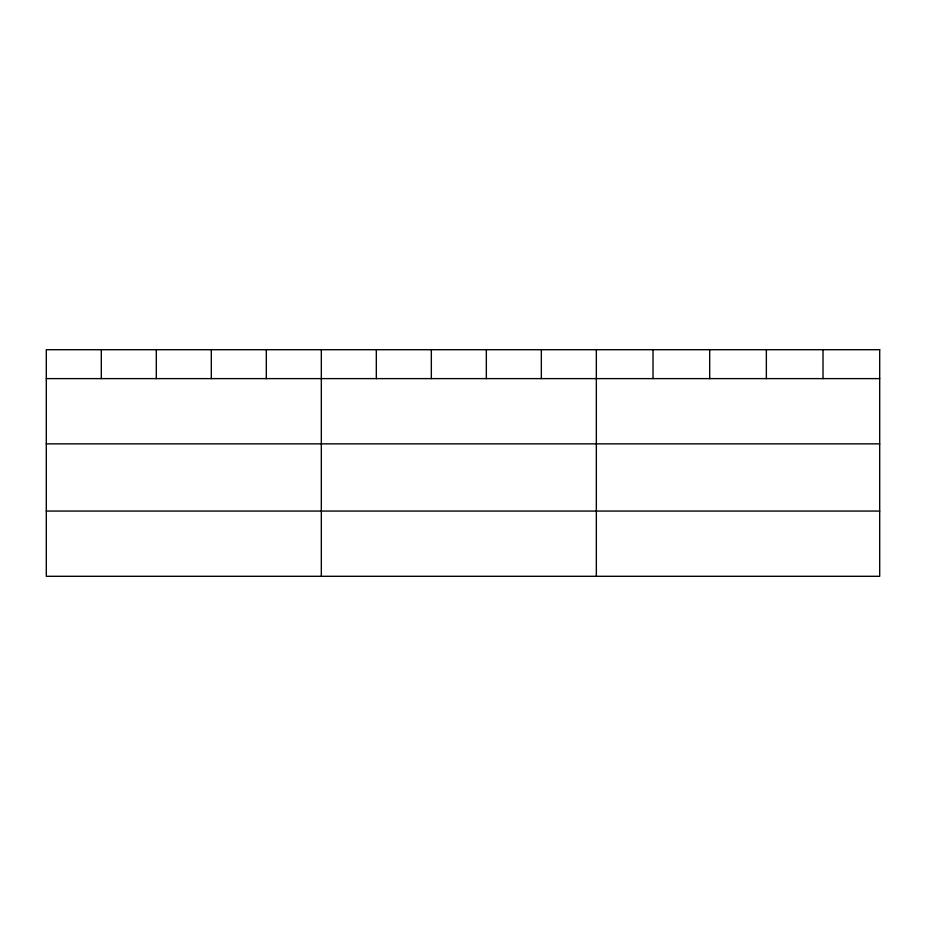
<?xml version="1.0" encoding="UTF-8"?>
<svg xmlns="http://www.w3.org/2000/svg" width="926" height="926" viewBox="0 0 926 926"><rect width="100%" height="100%" fill="white"/><g stroke="black" fill="none" stroke-linecap="round" stroke-linejoin="round"><path stroke-width="1.39" d="M46.3 378.618L879.7 378.618M46.3 443.855L879.7 443.855M46.3 511.059L879.7 511.059M823.029 349.704L823.029 378.618M766.358 349.704L766.358 378.618M709.686 349.704L709.686 378.618M653.015 349.704L653.015 378.618M596.344 349.704L596.344 576.296M541.34 349.704L541.34 378.618M486.335 349.704L486.335 378.618M431.331 349.704L431.331 378.618M376.326 349.704L376.326 378.618M321.322 349.704L321.322 576.296M266.318 349.704L266.318 378.618M211.313 349.704L211.313 378.618M156.309 349.704L156.309 378.618M101.304 349.704L101.304 378.618M879.7 349.704L46.3 349.704L46.3 576.296L879.7 576.296L879.7 349.704"/></g></svg>
